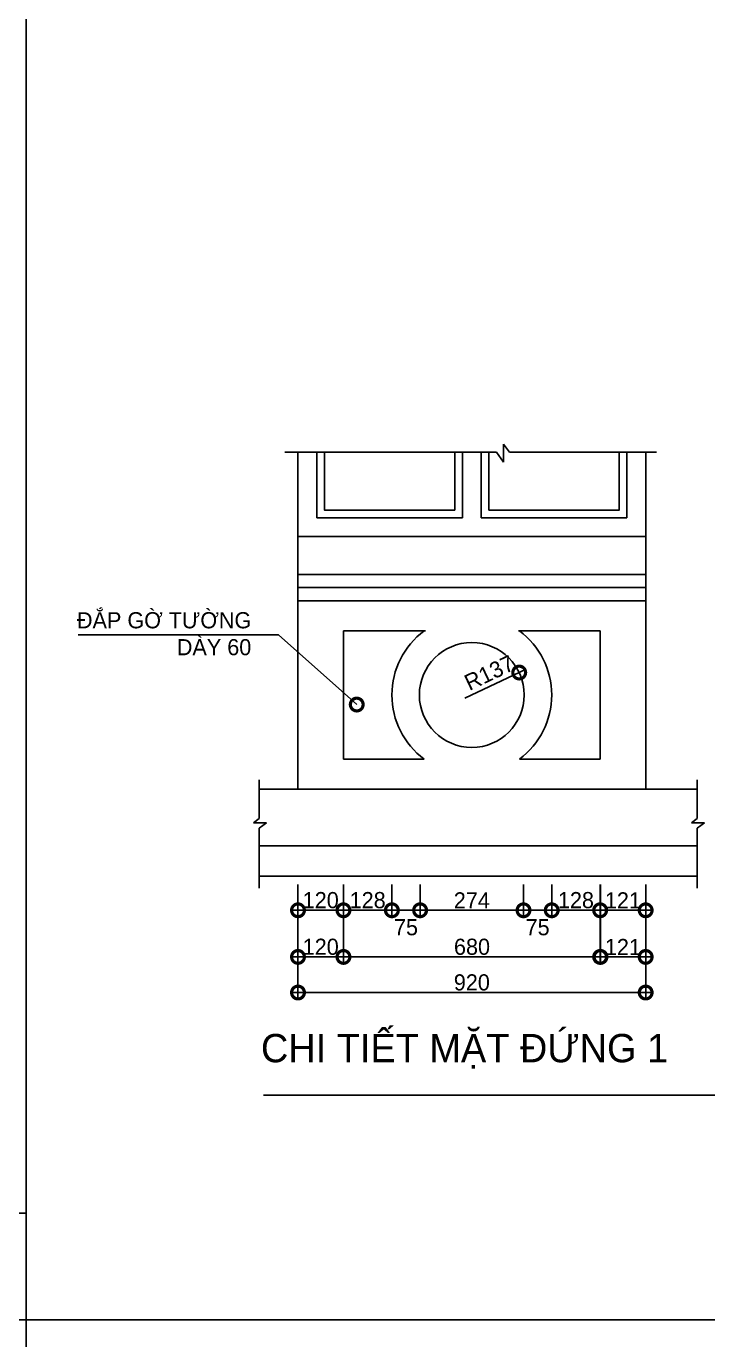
# Model space of a CAD drawing. Extents: x 24136 to 48743, y 31734 to 54932.
# Drawn here: x 40541 to 44147, y 43227 to 50182 of the extents above; entities that cross this region are included whole.
import ezdxf

# ---------------------------------------------------------------- set-up
doc = ezdxf.new("R2010")
doc.units = 0
doc.header["$LTSCALE"] = 600
doc.header["$MEASUREMENT"] = 0
doc.header["$PDMODE"] = 66
doc.layers.get('0').update_dxf_attribs({"linetype": 'CONTINUOUS'})
doc.layers.get('Defpoints').update_dxf_attribs({"linetype": 'CONTINUOUS'})
doc.layers.add('1', color=54, linetype='CONTINUOUS')
doc.styles.add('1', font='VHAVAN.ttf')
doc.styles.add('3', font='VHAVAN.ttf')
doc.dimstyles.new('x-2', dxfattribs={"dimscale": 0.45, "dimtxt": 190, "dimasz": 300, "dimexe": 90, "dimexo": 100, "dimgap": 20, "dimtad": 1, "dimdec": 0, "dimlfac": 0.5, "dimzin": 3, "dimdsep": 46, "dimtxsty": '1', "dimblk1": 'DOTSMALL', "dimblk2": 'DOTSMALL', "dimsah": 1, "dimcen": 1, "dimdle": 90, "dimclrd": 114, "dimclre": 114, "dimclrt": 113, "dimadec": 0, "dimazin": 0, "dimtfac": 0.004167, "dimtdec": 0, "dimtmove": 2, "dimatfit": 3, "dimldrblk": 'DOTSMALL', "dimfxl": 0, "dimtolj": 1, "dimtzin": 0, "dimarcsym": 0})

# ---------------------------------------------------------------- blocks, each defined once
blk = doc.blocks.new('_DotSmall')
at = {"layer": '1', "color": 0, "const_width": 0.5}
blk.add_lwpolyline([(-0.0625, 0, 1), (0.0625, 0, 1)], format="xyb", close=True, dxfattribs=at)
blk = doc.blocks.new('*D195')
at = {"color": 114, "linetype": 'ByBlock'}
for p, q in [((41978.7, 45637), (41978.7, 45213.9)), ((42219.4, 45637), (42219.4, 45213.9)), ((41938.2, 45254.4), (42259.9, 45254.4))]:
    blk.add_line(p, q, dxfattribs=at)
at = {"layer": 'Defpoints', "color": 0, "linetype": 'ByBlock'}
for p in [(41978.7, 45682), (42219.4, 45682), (42219.4, 45254.4)]:
    blk.add_point(p, dxfattribs=at)
at = {"color": 114, "linetype": 'ByBlock', "xscale": 135, "yscale": 135, "zscale": 135, "rotation": 180}
blk.add_blockref('_DotSmall', (41978.7, 45254.4), dxfattribs=at)
at = {"color": 114, "linetype": 'ByBlock', "xscale": 135, "yscale": 135, "zscale": 135}
blk.add_blockref('_DotSmall', (42219.4, 45254.4), dxfattribs=at)
at = {"color": 113, "linetype": 'ByBlock', "insert": (42099, 45307.6), "char_height": 85.5, "attachment_point": 5, "style": '1'}
blk.add_mtext('\\A1;120', dxfattribs=at)
blk = doc.blocks.new('*D196')
at = {"color": 114, "linetype": 'ByBlock'}
for p, q in [((42219.4, 45637), (42219.4, 45213.9)), ((43579.7, 45637), (43579.7, 45213.9)), ((42178.9, 45254.4), (43620.2, 45254.4))]:
    blk.add_line(p, q, dxfattribs=at)
at = {"layer": 'Defpoints', "color": 0, "linetype": 'ByBlock'}
for p in [(42219.4, 45682), (43579.7, 45682), (43579.7, 45254.4)]:
    blk.add_point(p, dxfattribs=at)
at = {"color": 114, "linetype": 'ByBlock', "xscale": 135, "yscale": 135, "zscale": 135, "rotation": 180}
blk.add_blockref('_DotSmall', (42219.4, 45254.4), dxfattribs=at)
at = {"color": 114, "linetype": 'ByBlock', "xscale": 135, "yscale": 135, "zscale": 135}
blk.add_blockref('_DotSmall', (43579.7, 45254.4), dxfattribs=at)
at = {"color": 113, "linetype": 'ByBlock', "insert": (42899.6, 45307.6), "char_height": 85.5, "attachment_point": 5, "style": '1'}
blk.add_mtext('\\A1;680', dxfattribs=at)
blk = doc.blocks.new('*D197')
at = {"color": 114, "linetype": 'ByBlock'}
for p, q in [((43577.7, 45637), (43577.7, 45213.9)), ((43818.7, 45637), (43818.7, 45213.9)), ((43537.2, 45254.4), (43859.2, 45254.4))]:
    blk.add_line(p, q, dxfattribs=at)
at = {"layer": 'Defpoints', "color": 0, "linetype": 'ByBlock'}
for p in [(43577.7, 45682), (43818.7, 45682), (43818.7, 45254.4)]:
    blk.add_point(p, dxfattribs=at)
at = {"color": 114, "linetype": 'ByBlock', "xscale": 135, "yscale": 135, "zscale": 135, "rotation": 180}
blk.add_blockref('_DotSmall', (43577.7, 45254.4), dxfattribs=at)
at = {"color": 114, "linetype": 'ByBlock', "xscale": 135, "yscale": 135, "zscale": 135}
blk.add_blockref('_DotSmall', (43818.7, 45254.4), dxfattribs=at)
at = {"color": 113, "linetype": 'ByBlock', "insert": (43698.2, 45306.9), "char_height": 85.5, "attachment_point": 5, "style": '1'}
blk.add_mtext('\\A1;121', dxfattribs=at)
blk = doc.blocks.new('*D198')
at = {"color": 114, "linetype": 'ByBlock'}
for p, q in [((41978.7, 45637), (41978.7, 45025.3)), ((43818.7, 45637), (43818.7, 45025.3)), ((41938.2, 45065.8), (43859.2, 45065.8))]:
    blk.add_line(p, q, dxfattribs=at)
at = {"layer": 'Defpoints', "color": 0, "linetype": 'ByBlock'}
for p in [(41978.7, 45682), (43818.7, 45682), (43818.7, 45065.8)]:
    blk.add_point(p, dxfattribs=at)
at = {"color": 114, "linetype": 'ByBlock', "xscale": 135, "yscale": 135, "zscale": 135, "rotation": 180}
blk.add_blockref('_DotSmall', (41978.7, 45065.8), dxfattribs=at)
at = {"color": 114, "linetype": 'ByBlock', "xscale": 135, "yscale": 135, "zscale": 135}
blk.add_blockref('_DotSmall', (43818.7, 45065.8), dxfattribs=at)
at = {"color": 113, "linetype": 'ByBlock', "insert": (42898.7, 45119), "char_height": 85.5, "attachment_point": 5, "style": '1'}
blk.add_mtext('\\A1;920', dxfattribs=at)
blk = doc.blocks.new('*D208')
at = {"color": 114, "linetype": 'ByBlock'}
for p, q in [((41978.7, 45637), (41978.7, 45460.8)), ((42219.4, 45637), (42219.4, 45460.8)), ((41938.2, 45501.3), (42259.9, 45501.3))]:
    blk.add_line(p, q, dxfattribs=at)
at = {"layer": 'Defpoints', "color": 0, "linetype": 'ByBlock'}
for p in [(41978.7, 45682), (42219.4, 45682), (42219.4, 45501.3)]:
    blk.add_point(p, dxfattribs=at)
at = {"color": 114, "linetype": 'ByBlock', "xscale": 135, "yscale": 135, "zscale": 135, "rotation": 180}
blk.add_blockref('_DotSmall', (41978.7, 45501.3), dxfattribs=at)
at = {"color": 114, "linetype": 'ByBlock', "xscale": 135, "yscale": 135, "zscale": 135}
blk.add_blockref('_DotSmall', (42219.4, 45501.3), dxfattribs=at)
at = {"color": 113, "linetype": 'ByBlock', "insert": (42099, 45554.6), "char_height": 85.5, "attachment_point": 5, "style": '1'}
blk.add_mtext('\\A1;120', dxfattribs=at)
blk = doc.blocks.new('*D209')
at = {"color": 114, "linetype": 'ByBlock'}
for p, q in [((42219.4, 45637), (42219.4, 45460.8)), ((42475.6, 45637), (42475.6, 45460.8)), ((42178.9, 45501.3), (42516.1, 45501.3))]:
    blk.add_line(p, q, dxfattribs=at)
at = {"layer": 'Defpoints', "color": 0, "linetype": 'ByBlock'}
for p in [(42219.4, 45682), (42475.6, 45682), (42475.6, 45501.3)]:
    blk.add_point(p, dxfattribs=at)
at = {"color": 114, "linetype": 'ByBlock', "xscale": 135, "yscale": 135, "zscale": 135, "rotation": 180}
blk.add_blockref('_DotSmall', (42219.4, 45501.3), dxfattribs=at)
at = {"color": 114, "linetype": 'ByBlock', "xscale": 135, "yscale": 135, "zscale": 135}
blk.add_blockref('_DotSmall', (42475.6, 45501.3), dxfattribs=at)
at = {"color": 113, "linetype": 'ByBlock', "insert": (42347.5, 45554.6), "char_height": 85.5, "attachment_point": 5, "style": '1'}
blk.add_mtext('\\A1;128', dxfattribs=at)
blk = doc.blocks.new('*D210')
at = {"color": 114, "linetype": 'ByBlock'}
for p, q in [((42475.6, 45637), (42475.6, 45460.8)), ((42624.9, 45637), (42624.9, 45460.8)), ((42435.1, 45501.3), (42665.4, 45501.3))]:
    blk.add_line(p, q, dxfattribs=at)
at = {"layer": 'Defpoints', "color": 0, "linetype": 'ByBlock'}
for p in [(42475.6, 45682), (42624.9, 45682), (42624.9, 45501.3)]:
    blk.add_point(p, dxfattribs=at)
at = {"color": 114, "linetype": 'ByBlock', "xscale": 135, "yscale": 135, "zscale": 135, "rotation": 180}
blk.add_blockref('_DotSmall', (42475.6, 45501.3), dxfattribs=at)
at = {"color": 114, "linetype": 'ByBlock', "xscale": 135, "yscale": 135, "zscale": 135}
blk.add_blockref('_DotSmall', (42624.9, 45501.3), dxfattribs=at)
at = {"color": 113, "linetype": 'ByBlock', "insert": (42550.3, 45411.1), "char_height": 85.5, "attachment_point": 5, "style": '1'}
blk.add_mtext('\\A1;75', dxfattribs=at)
blk = doc.blocks.new('*D211')
at = {"color": 114, "linetype": 'ByBlock'}
for p, q in [((42624.9, 45637), (42624.9, 45460.8)), ((43172.2, 45637), (43172.2, 45460.8)), ((42584.4, 45501.3), (43212.7, 45501.3))]:
    blk.add_line(p, q, dxfattribs=at)
at = {"layer": 'Defpoints', "color": 0, "linetype": 'ByBlock'}
for p in [(42624.9, 45682), (43172.2, 45682), (43172.2, 45501.3)]:
    blk.add_point(p, dxfattribs=at)
at = {"color": 114, "linetype": 'ByBlock', "xscale": 135, "yscale": 135, "zscale": 135, "rotation": 180}
blk.add_blockref('_DotSmall', (42624.9, 45501.3), dxfattribs=at)
at = {"color": 114, "linetype": 'ByBlock', "xscale": 135, "yscale": 135, "zscale": 135}
blk.add_blockref('_DotSmall', (43172.2, 45501.3), dxfattribs=at)
at = {"color": 113, "linetype": 'ByBlock', "insert": (42898.6, 45553.8), "char_height": 85.5, "attachment_point": 5, "style": '1'}
blk.add_mtext('\\A1;274', dxfattribs=at)
blk = doc.blocks.new('*D212')
at = {"color": 114, "linetype": 'ByBlock'}
for p, q in [((43172.2, 45637), (43172.2, 45460.8)), ((43321.5, 45637), (43321.5, 45460.8)), ((43131.7, 45501.3), (43362, 45501.3))]:
    blk.add_line(p, q, dxfattribs=at)
at = {"layer": 'Defpoints', "color": 0, "linetype": 'ByBlock'}
for p in [(43172.2, 45682), (43321.5, 45682), (43321.5, 45501.3)]:
    blk.add_point(p, dxfattribs=at)
at = {"color": 114, "linetype": 'ByBlock', "xscale": 135, "yscale": 135, "zscale": 135, "rotation": 180}
blk.add_blockref('_DotSmall', (43172.2, 45501.3), dxfattribs=at)
at = {"color": 114, "linetype": 'ByBlock', "xscale": 135, "yscale": 135, "zscale": 135}
blk.add_blockref('_DotSmall', (43321.5, 45501.3), dxfattribs=at)
at = {"color": 113, "linetype": 'ByBlock', "insert": (43246.8, 45411.1), "char_height": 85.5, "attachment_point": 5, "style": '1'}
blk.add_mtext('\\A1;75', dxfattribs=at)
blk = doc.blocks.new('*D213')
at = {"color": 114, "linetype": 'ByBlock'}
for p, q in [((43321.5, 45637), (43321.5, 45460.8)), ((43577.7, 45637), (43577.7, 45460.8)), ((43281, 45501.3), (43618.2, 45501.3))]:
    blk.add_line(p, q, dxfattribs=at)
at = {"layer": 'Defpoints', "color": 0, "linetype": 'ByBlock'}
for p in [(43321.5, 45682), (43577.7, 45682), (43577.7, 45501.3)]:
    blk.add_point(p, dxfattribs=at)
at = {"color": 114, "linetype": 'ByBlock', "xscale": 135, "yscale": 135, "zscale": 135, "rotation": 180}
blk.add_blockref('_DotSmall', (43321.5, 45501.3), dxfattribs=at)
at = {"color": 114, "linetype": 'ByBlock', "xscale": 135, "yscale": 135, "zscale": 135}
blk.add_blockref('_DotSmall', (43577.7, 45501.3), dxfattribs=at)
at = {"color": 113, "linetype": 'ByBlock', "insert": (43449.6, 45554.6), "char_height": 85.5, "attachment_point": 5, "style": '1'}
blk.add_mtext('\\A1;128', dxfattribs=at)
blk = doc.blocks.new('*D214')
at = {"color": 114, "linetype": 'ByBlock'}
for p, q in [((43577.7, 45637), (43577.7, 45460.8)), ((43818.7, 45637), (43818.7, 45460.8)), ((43537.2, 45501.3), (43859.2, 45501.3))]:
    blk.add_line(p, q, dxfattribs=at)
at = {"layer": 'Defpoints', "color": 0, "linetype": 'ByBlock'}
for p in [(43577.7, 45682), (43818.7, 45682), (43818.7, 45501.3)]:
    blk.add_point(p, dxfattribs=at)
at = {"color": 114, "linetype": 'ByBlock', "xscale": 135, "yscale": 135, "zscale": 135, "rotation": 180}
blk.add_blockref('_DotSmall', (43577.7, 45501.3), dxfattribs=at)
at = {"color": 114, "linetype": 'ByBlock', "xscale": 135, "yscale": 135, "zscale": 135}
blk.add_blockref('_DotSmall', (43818.7, 45501.3), dxfattribs=at)
at = {"color": 113, "linetype": 'ByBlock', "insert": (43698.2, 45553.8), "char_height": 85.5, "attachment_point": 5, "style": '1'}
blk.add_mtext('\\A1;121', dxfattribs=at)
blk = doc.blocks.new('*D215')
at = {"color": 114, "linetype": 'ByBlock'}
blk.add_line((42862, 46624), (43186, 46777.6), dxfattribs=at)
at = {"layer": 'Defpoints', "color": 0, "linetype": 'ByBlock'}
for p in [(43149.5, 46760.2), (42898.6, 46641.3)]:
    blk.add_point(p, dxfattribs=at)
at = {"color": 114, "linetype": 'ByBlock', "xscale": 135, "yscale": 135, "zscale": 135, "rotation": 25.35821429582635}
blk.add_blockref('_DotSmall', (43149.5, 46760.2), dxfattribs=at)
at = {"color": 113, "linetype": 'ByBlock', "insert": (42991.3, 46758.6), "char_height": 85.5, "attachment_point": 5, "rotation": 25.35821, "style": '1'}
blk.add_mtext('\\A1;R137', dxfattribs=at)

msp = doc.modelspace()

# ---------------------------------------------------------------- linework, layer by layer
at = {"color": 8}
for p, q in [((41909.2, 47926.9), (43028.5, 47926.9)), ((43066, 47874.6), (43028.5, 47926.9)), ((43066, 47969.3), (43066, 47874.6)), ((43066, 47969.3), (43097.6, 47926.9)), ((43097.6, 47926.9), (43875.5, 47926.9)), ((41774, 45987.4), (41774, 46192.5)), ((44091.8, 45987.4), (44091.8, 46192.5)), ((41742.9, 45964.2), (41774, 45987.4)), ((44060.6, 45964.2), (44091.8, 45987.4)), ((41742.9, 45964.2), (41812.6, 45964.2)), ((41812.6, 45964.2), (41774, 45936.5)), ((41774, 45619.1), (41774, 45936.5)), ((44060.6, 45964.2), (44130.3, 45964.2)), ((44130.3, 45964.2), (44091.8, 45936.5)), ((44091.8, 45619.1), (44091.8, 45936.5))]:
    msp.add_line(p, q, dxfattribs=at)
at = {"color": 2}
msp.add_line((41797, 44523), (44246.9, 44523), dxfattribs=at)
for points in [[(32338.5, 54932.5), (32338.5, 43333.4), (40540.7, 43333.4), (40540.7, 54932.5)], [(40540.7, 54932.5), (40540.7, 43333.4), (48742.9, 43333.4), (48742.9, 54932.5)], [(40540.7, 43333.4), (38861.6, 43333.4), (38861.6, 43897.3), (40540.7, 43897.3)], [(40540.7, 43333.4), (40540.7, 31734.3), (48742.9, 31734.3), (48742.9, 43333.4)]]:
    msp.add_lwpolyline(points, close=True)
at = {"layer": '1', "color": 9}
for p, q in [((41978.7, 47926.9), (41978.7, 46142)), ((43818.7, 47926.9), (43818.7, 46142)), ((41978.7, 47480), (43818.7, 47480)), ((41774, 46142), (44091.8, 46142))]:
    msp.add_line(p, q, dxfattribs=at)
at = {"layer": '1'}
for p, q in [((41978.7, 47280), (43818.7, 47280)), ((41978.7, 47210), (43818.7, 47210)), ((41978.7, 47140), (43818.7, 47140)), ((42219.4, 46981), (42652.8, 46981)), ((42219.4, 46301.7), (42219.4, 46981)), ((43146.3, 46981), (43577.7, 46981)), ((43577.7, 46981), (43577.7, 46301.7)), ((42646.5, 46301.7), (42219.4, 46301.7)), ((43577.7, 46301.7), (43150.6, 46301.7)), ((41774, 45842), (44091.8, 45842)), ((41774, 45682), (44091.8, 45682))]:
    msp.add_line(p, q, dxfattribs=at)
at = {"layer": '1', "color": 9}
for points in [[(42848.7, 47926.9), (42848.7, 47580), (42078.7, 47580), (42078.7, 47926.9)], [(42948.7, 47926.9), (42948.7, 47580), (43718.7, 47580), (43718.7, 47926.9)]]:
    msp.add_lwpolyline(points, dxfattribs=at)
at = {"layer": '1', "color": 76}
for points in [[(42808.7, 47926.9), (42808.7, 47620), (42118.7, 47620), (42118.7, 47926.9)], [(42988.7, 47926.9), (42988.7, 47620), (43678.7, 47620), (43678.7, 47926.9)]]:
    msp.add_lwpolyline(points, dxfattribs=at)
at = {"layer": '1'}
msp.add_circle((42898.6, 46641.3), 277.6, dxfattribs=at)
for start, end in [(126.57706, 233.42294), (306.57706, 53.42294)]:
    msp.add_arc((42898.6, 46641.3), 422.9, start, end, dxfattribs=at)

# ---------------------------------------------------------------- texts
at = {"color": 113, "insert": (41731.5, 46965.2), "char_height": 85.5, "attachment_point": 6, "style": '1'}
msp.add_mtext('\\A1;§¾P Gê T¦êNG \\PDµY 60', dxfattribs=at)
at = {"layer": '1', "color": 2, "insert": (41782.6, 44846.5), "char_height": 150, "attachment_point": 1, "style": '3'}
msp.add_mtext('\\f.VnBlackH|b0|i0|c0|p34;chi tiÕt MÆT §øNG 1', dxfattribs=at)

# ---------------------------------------------------------------- dimensions: what is measured, and where the dimension line sits
dim = msp.add_radius_dim(center=(42898.6, 46641.3), mpoint=(43149.5, 46760.2), text='R137', dimstyle='x-2', override={"dimblk": 'DOTSMALL'})
dim.commit()
dim.dimension.update_dxf_attribs({"geometry": '*D215', "text_midpoint": (42991.3, 46758.6), "dimtype": 164})
for base, p1, p2, picture, middle in [((42219.4, 45254.4), (41978.7, 45682), (42219.4, 45682), '*D195', (42099, 45307.6)), ((43818.7, 45065.8), (41978.7, 45682), (43818.7, 45682), '*D198', (42898.7, 45119)), ((43579.7, 45254.4), (42219.4, 45682), (43579.7, 45682), '*D196', (42899.6, 45307.6)), ((43818.6562, 45254.4231), (43577.727, 45682.0244), (43818.6562, 45682.0244), '*D197', (43698.1916, 45306.8795))]:
    dim = msp.add_linear_dim(base=base, p1=p1, p2=p2, dimstyle='x-2')
    dim.commit()
    dim.dimension.update_dxf_attribs({"geometry": picture, "text_midpoint": middle})
for base, p1, p2, picture, middle in [((42219.4, 45501.3), (41978.7, 45682), (42219.4, 45682), '*D208', (42099, 45554.6)), ((42475.6, 45501.3), (42219.4, 45682), (42475.6, 45682), '*D209', (42347.5, 45554.6)), ((43172.2, 45501.3), (42624.9, 45682), (43172.2, 45682), '*D211', (42898.6, 45553.8)), ((43577.7, 45501.3), (43321.5, 45682), (43577.7, 45682), '*D213', (43449.6, 45554.6)), ((43818.6562, 45501.3394), (43577.727, 45682.0244), (43818.6562, 45682.0244), '*D214', (43698.1916, 45553.7958))]:
    dim = msp.add_linear_dim(base=base, p1=p1, p2=p2, dimstyle='x-2', override={"dimblk": 'DOTSMALL'})
    dim.commit()
    dim.dimension.update_dxf_attribs({"geometry": picture, "text_midpoint": middle})
for base, p1, p2, picture, middle in [((42624.9, 45501.3), (42475.6, 45682), (42624.9, 45682), '*D210', (42550.3, 45411.1)), ((43321.5, 45501.3), (43172.2, 45682), (43321.5, 45682), '*D212', (43246.8, 45411.1))]:
    dim = msp.add_linear_dim(base=base, p1=p1, p2=p2, dimstyle='x-2', override={"dimblk": 'DOTSMALL'})
    dim.commit()
    dim.dimension.update_dxf_attribs({"geometry": picture, "text_midpoint": middle, "dimtype": 160})

# ---------------------------------------------------------------- leaders
at = {"color": 114, "annotation_type": 0, "has_hookline": 1, "hookline_direction": 1, "text_width": 915.7}
msp.add_leader([(42289.7, 46590.7), (41875.5, 46959.7), (41740.5, 46959.7)], dimstyle='x-2', dxfattribs=at)

doc.saveas('drawing.dxf')
